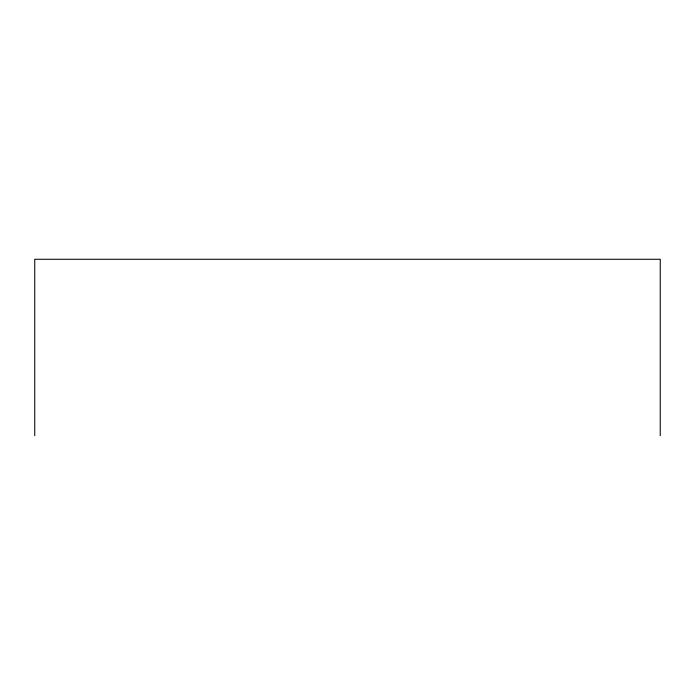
<?xml version="1.0" encoding="UTF-8"?>
<svg xmlns="http://www.w3.org/2000/svg" width="695" height="695" viewBox="0 0 695 695"><rect width="100%" height="100%" fill="white"/><g stroke="black" fill="none" stroke-linecap="round" stroke-linejoin="round"><path stroke-width="1.04" d="M660.25 435.722L660.25 259.278L34.75 259.278L34.75 435.722"/></g></svg>
